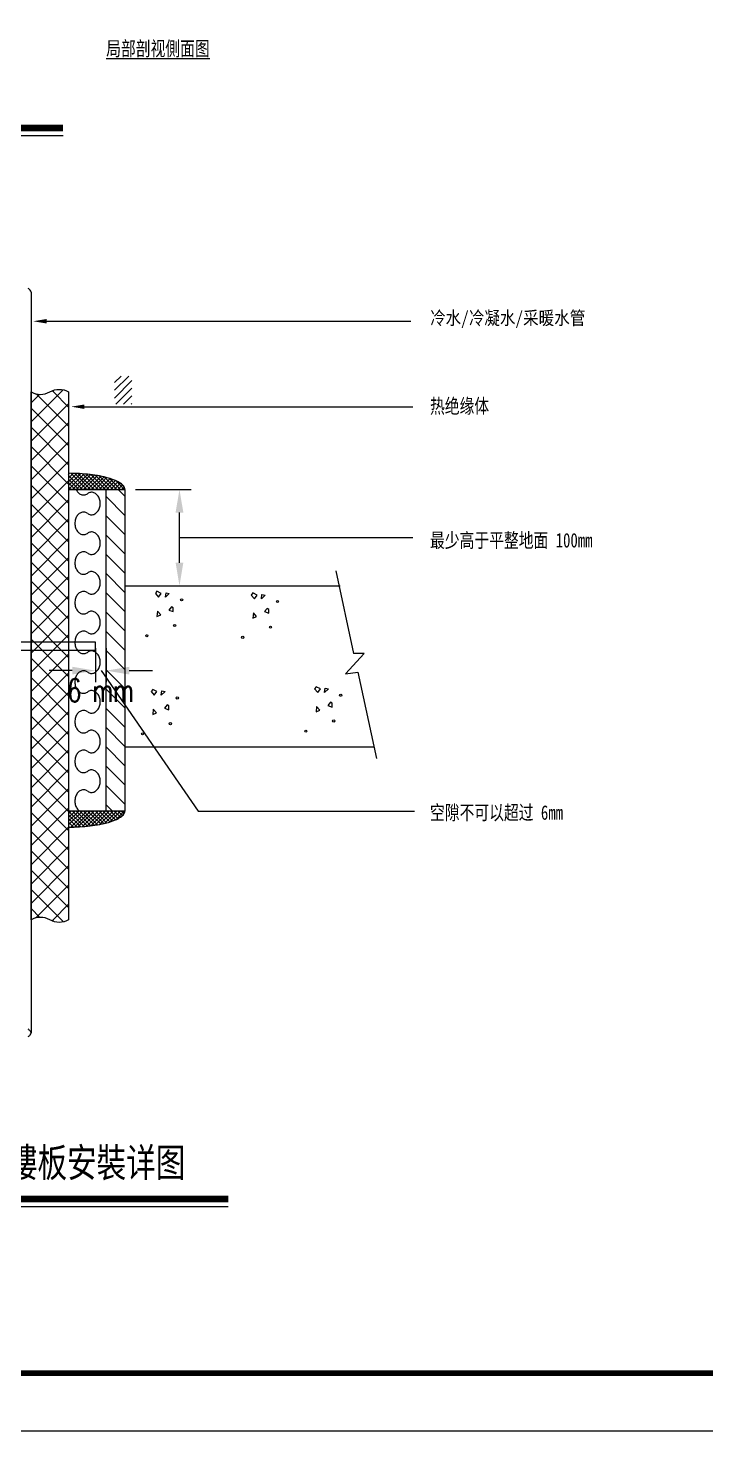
# Model space of a CAD drawing. Extents: x 2246048 to 2442613, y -66234 to 220766.
# Drawn here: x 2400190 to 2411916, y 101966 to 126215 of the extents above; entities that cross this region are included whole.
import ezdxf
from ezdxf.enums import TextEntityAlignment as Align

# ---------------------------------------------------------------- set-up
doc = ezdxf.new("R2010")
doc.units = 0
doc.header["$LTSCALE"] = 1000
doc.header["$MEASUREMENT"] = 0
doc.layers.get('0').update_dxf_attribs({"color": 8})
doc.layers.get('Defpoints').update_dxf_attribs({"color": 8})
for name, color, linetype in [('23', 7, 'Continuous'), ('ARCH', 21, 'Continuous'), ('CNTXT', 50, 'Continuous'), ('J-图框线', 4, 'Continuous'), ('PIPE', 3, 'Continuous'), ('PIPTXT', 7, 'Continuous')]:
    doc.layers.add(name, color=color, linetype=linetype)
doc.styles.add('CNTXT', font='MingLiU.ttf', dxfattribs={"width": 0.85})
doc.styles.add('romans', font='romans', dxfattribs={"width": 0.7})
doc.styles.add('黑体', font='simhei.ttf')
doc.dimstyles.new('LE', dxfattribs={"dimscale": 100, "dimtxt": 4, "dimasz": 4, "dimexe": 2, "dimexo": 3, "dimgap": 1, "dimtad": 1, "dimdec": 0, "dimzin": 0, "dimdsep": 46, "dimtxsty": 'romans', "dimcen": 0, "dimclrd": 256, "dimclre": 256, "dimclrt": 256, "dimadec": 0, "dimazin": 0, "dimtfac": 1, "dimtdec": 0, "dimtix": 1, "dimtofl": 0, "dimtmove": 2, "dimatfit": 3, "dimfxl": 1, "dimtolj": 1, "dimtzin": 0, "dimarcsym": 0})

# ---------------------------------------------------------------- blocks, each defined once
blk = doc.blocks.new('*X2839')
at = {"color": 0}
for p, q in [((49663, 126207), (49990, 126535)), ((49663, 126384), (49814, 126535)), ((49663, 126030), (50063, 126430)), ((49694, 125885), (50063, 126253)), ((49871, 125885), (50063, 126077)), ((50048, 125885), (50063, 125900))]:
    blk.add_line(p, q, dxfattribs=at)
blk = doc.blocks.new('*D2840')
at = {"layer": 'Defpoints', "color": 0, "transparency": 16777216}
for p in [(2401354, 115795), (2401540, 115795), (2401540, 115108)]:
    blk.add_point(p, dxfattribs=at)
at = {"layer": 'PIPTXT', "lineweight": -2, "transparency": 16777216}
for p, q in [((2401354, 115495), (2401354, 114908)), ((2401540, 115495), (2401540, 114908)), ((2400954, 115108), (2400554, 115108)), ((2401940, 115108), (2402340, 115108))]:
    blk.add_line(p, q, dxfattribs=at)
at = {"layer": 'PIPTXT', "transparency": 16777216}
for points in [[(2400954, 115175), (2400954, 115042), (2401354, 115108)], [(2401940, 115175), (2401940, 115042), (2401540, 115108)]]:
    blk.add_solid(points, dxfattribs=at)
at = {"layer": 'PIPTXT', "transparency": 16777216, "insert": (2401447, 114766), "char_height": 400, "attachment_point": 5, "style": 'romans'}
blk.add_mtext('\\A1;6 mm', dxfattribs=at)
blk = doc.blocks.new('*D2841')
at = {"layer": 'Defpoints', "color": 0, "transparency": 16777216}
for p in [(2401748, 118241), (2402809, 118241), (2401748, 116573)]:
    blk.add_point(p, dxfattribs=at)
at = {"layer": 'PIPTXT', "lineweight": -2, "transparency": 16777216}
for p, q in [((2402048, 118241), (2403009, 118241)), ((2402809, 116973), (2402809, 117841)), ((2402048, 116573), (2403009, 116573))]:
    blk.add_line(p, q, dxfattribs=at)
at = {"layer": 'PIPTXT', "transparency": 16777216}
for points in [[(2402742, 117841), (2402876, 117841), (2402809, 118241)], [(2402742, 116973), (2402876, 116973), (2402809, 116573)]]:
    blk.add_solid(points, dxfattribs=at)

msp = doc.modelspace()

# ---------------------------------------------------------------- hatches: boundary and pattern name
at = {"layer": 'PIPE'}
h = msp.add_hatch(dxfattribs=at)
h.set_pattern_fill('ANSI37', color=21, scale=74.124294, angle=-90, style=0)
h.set_pattern_definition([(315, (2373903.1, 134670.6), (166.4138, 166.4138), []), (45, (2373903.1, 134670.6), (-166.4138, 166.4138), [])])
edge = h.paths.add_edge_path()
edge.add_arc((2400404.561, 120207.528), 324.294, 240, 300)
edge.add_arc((2400728.855, 119645.834), 324.294, 60, 120, ccw=False)
edge.add_line((2400891.001, 119926.681), (2400891.001, 110800.127))
edge.add_arc((2400728.855, 111080.974), 324.294, 240, 300, ccw=False)
edge.add_arc((2400404.561, 110519.281), 324.294, 60, 120)
edge.add_line((2400242.414, 110800.127), (2400242.414, 119926.681))
h = msp.add_hatch(dxfattribs=at)
h.set_pattern_fill('ANSI31', color=21, scale=74.124294, angle=90, style=0)
h.set_pattern_definition([(135, (2429500.38, 95813.48), (-166.4138, -166.4138), [])])
h.paths.add_polyline_path([(2401863.883, 118240.659), (2401863.883, 112681.337), (2401539.589, 112681.337), (2401539.589, 118240.659)])

# ---------------------------------------------------------------- linework, layer by layer
at = {"layer": 'ARCH', "linetype": 'Continuous'}
for p, q in [((2405514.504, 116832.297), (2405820.267, 115405.404)), ((2401863.883, 116572.862), (2405588.629, 116572.862)), ((2405681.284, 115053.314), (2406005.578, 115405.404)), ((2406005.578, 115405.404), (2405820.267, 115405.404)), ((2405681.284, 115053.314), (2405894.391, 115081.111)), ((2405894.391, 115081.111), (2406218.685, 113589.359)), ((2401863.883, 113793.201), (2406172.357, 113793.201))]:
    msp.add_line(p, q, dxfattribs=at)
for centre in [(2402846.03, 116331.958), (2404504.561, 116304.161), (2402243.77, 115711.167), (2402725.578, 115887.212), (2403902.301, 115683.37), (2404384.109, 115859.416), (2405597.894, 114682.692), (2402771.905, 114636.365), (2405477.442, 114237.947), (2402169.646, 114015.574), (2402651.453, 114191.619), (2404995.634, 114061.901)]:
    msp.add_circle(centre, 18.531, dxfattribs=at)
for points in [[(2402419.815, 116480.207), (2402392.018, 116443.144), (2402447.612, 116378.286), (2402493.939, 116443.144)], [(2402568.064, 116378.286), (2402577.329, 116452.41), (2402632.922, 116443.144)], [(2404078.346, 116452.41), (2404050.549, 116415.348), (2404106.143, 116350.489), (2404152.47, 116415.348)], [(2404226.595, 116350.489), (2404235.86, 116424.613), (2404291.453, 116415.348)], [(2402697.781, 116192.975), (2402669.984, 116211.506), (2402623.657, 116155.913), (2402697.781, 116128.116)], [(2404356.312, 116165.178), (2404328.516, 116183.709), (2404282.188, 116128.116), (2404356.312, 116100.32)], [(2402419.815, 116044.726), (2402484.674, 116072.523), (2402429.081, 116137.382)], [(2404078.346, 116016.93), (2404143.205, 116044.726), (2404087.612, 116109.585)], [(2402345.691, 114784.613), (2402317.894, 114747.551), (2402373.487, 114682.692), (2402419.815, 114747.551)], [(2402493.939, 114682.692), (2402503.205, 114756.817), (2402558.798, 114747.551)], [(2405171.679, 114830.941), (2405143.883, 114793.879), (2405199.476, 114729.02), (2405245.804, 114793.879)], [(2405319.928, 114729.02), (2405329.194, 114803.144), (2405384.787, 114793.879)], [(2402623.657, 114497.382), (2402595.86, 114515.913), (2402549.533, 114460.32), (2402623.657, 114432.523)], [(2405171.679, 114395.461), (2405236.538, 114423.257), (2405180.945, 114488.116)], [(2405449.646, 114543.709), (2405421.849, 114562.24), (2405375.521, 114506.647), (2405449.646, 114478.851)], [(2402345.691, 114349.133), (2402410.549, 114376.93), (2402354.956, 114441.788)]]:
    msp.add_3dface(points, dxfattribs=at)
at = {"layer": 'CNTXT', "const_width": 112.5}
for points in [[(2394113.247, 124487.386), (2400795.989, 124487.386)], [(2393252.344, 105974.716), (2403651.86, 105974.716)]]:
    msp.add_lwpolyline(points, dxfattribs=at)
at = {"layer": 'CNTXT'}
for points in [[(2394113.247, 124356.136), (2400795.989, 124356.136)], [(2393252.344, 105843.466), (2403651.86, 105843.466)]]:
    msp.add_lwpolyline(points, dxfattribs=at)
at = {"layer": 'J-图框线'}
msp.add_lwpolyline([(2358512.576, 101965.792), (2442612.576, 101965.792), (2442612.576, 161365.792), (2358512.576, 161365.792)], close=True, dxfattribs=at)
at = {"layer": 'J-图框线', "const_width": 100}
msp.add_lwpolyline([(2361012.576, 102965.792), (2441612.576, 102965.792), (2441612.576, 160365.792), (2361012.576, 160365.792)], close=True, dxfattribs=at)
at = {"layer": 'PIPE', "color": 3, "linetype": 'Continuous'}
msp.add_line((2400242.414, 121650.376), (2400242.414, 108845.404), dxfattribs=at)
at = {"layer": 'PIPE', "color": 4, "linetype": 'Continuous'}
for p, q in [((2400891.001, 118435.235), (2400974.391, 118518.625)), ((2400891.001, 118500.094), (2400909.533, 118518.625)), ((2400891.001, 118305.517), (2401094.843, 118509.359)), ((2400891.001, 118370.376), (2401029.984, 118509.359)), ((2400891.001, 118240.659), (2401159.702, 118509.359)), ((2401131.905, 118240.659), (2400891.001, 118481.562)), ((2401067.047, 118240.659), (2400891.001, 118416.704)), ((2401002.188, 118240.659), (2400891.001, 118351.845)), ((2401206.03, 118240.659), (2400928.064, 118518.625)), ((2400955.86, 118240.659), (2401215.295, 118500.094)), ((2401270.888, 118240.659), (2400992.922, 118518.625)), ((2401020.719, 118240.659), (2401270.888, 118490.828)), ((2401335.747, 118240.659), (2401057.781, 118509.359)), ((2401085.578, 118240.659), (2401335.747, 118481.562)), ((2401400.606, 118240.659), (2401131.905, 118509.359)), ((2401150.436, 118240.659), (2401391.34, 118481.562)), ((2401465.465, 118240.659), (2401206.03, 118500.094)), ((2401215.295, 118240.659), (2401446.934, 118463.031)), ((2401530.323, 118240.659), (2401280.154, 118490.828)), ((2401280.154, 118240.659), (2401502.527, 118453.766)), ((2401595.182, 118240.659), (2401354.278, 118481.562)), ((2401354.278, 118240.659), (2401548.855, 118444.5)), ((2401419.137, 118240.659), (2401604.448, 118425.969)), ((2401660.041, 118240.659), (2401428.403, 118472.297)), ((2401483.996, 118240.659), (2401650.775, 118407.438)), ((2401724.9, 118240.659), (2401511.792, 118453.766)), ((2401548.855, 118240.659), (2401697.103, 118388.907)), ((2401789.759, 118240.659), (2401604.448, 118425.969)), ((2401613.713, 118240.659), (2401743.431, 118370.376)), ((2401678.572, 118240.659), (2401780.493, 118342.579)), ((2401854.617, 118240.659), (2401715.634, 118388.907)), ((2400937.329, 118240.659), (2400891.001, 118286.986)), ((2401539.589, 118240.659), (2400891.001, 118240.659)), ((2401743.431, 118240.659), (2401817.555, 118314.783)), ((2401808.29, 118240.659), (2401854.617, 118277.721)), ((2401067.047, 112681.337), (2400891.001, 112505.291)), ((2401002.188, 112681.337), (2400891.001, 112570.15)), ((2400937.329, 112681.337), (2400891.001, 112635.009)), ((2401539.589, 112681.337), (2400891.001, 112681.337)), ((2401539.589, 112681.337), (2400891.001, 112681.337)), ((2401131.905, 112681.337), (2400891.001, 112440.433)), ((2400891.001, 112681.337), (2401159.702, 112412.636)), ((2400891.001, 112616.478), (2401094.843, 112412.636)), ((2400891.001, 112551.619), (2401029.984, 112412.636)), ((2401206.03, 112681.337), (2400928.064, 112403.37)), ((2400955.86, 112681.337), (2401215.295, 112421.901)), ((2401270.888, 112681.337), (2400992.922, 112403.37)), ((2401020.719, 112681.337), (2401270.888, 112431.167)), ((2401335.747, 112681.337), (2401057.781, 112412.636)), ((2401085.578, 112681.337), (2401335.747, 112440.433)), ((2401400.606, 112681.337), (2401131.905, 112412.636)), ((2401150.436, 112681.337), (2401391.34, 112440.433)), ((2401465.465, 112681.337), (2401206.03, 112421.901)), ((2401215.295, 112681.337), (2401446.934, 112458.964)), ((2401530.323, 112681.337), (2401280.154, 112431.167)), ((2401280.154, 112681.337), (2401502.527, 112468.229)), ((2401595.182, 112681.337), (2401354.278, 112440.433)), ((2401354.278, 112681.337), (2401548.855, 112477.495)), ((2401419.137, 112681.337), (2401604.448, 112496.026)), ((2401660.041, 112681.337), (2401428.403, 112449.698)), ((2401483.996, 112681.337), (2401650.775, 112514.557)), ((2401724.9, 112681.337), (2401511.792, 112468.229)), ((2401548.855, 112681.337), (2401697.103, 112533.088)), ((2401789.759, 112681.337), (2401604.448, 112496.026)), ((2401613.713, 112681.337), (2401743.431, 112551.619)), ((2401678.572, 112681.337), (2401780.493, 112579.416)), ((2401854.617, 112681.337), (2401715.634, 112533.088)), ((2401743.431, 112681.337), (2401817.555, 112607.212)), ((2401808.29, 112681.337), (2401854.617, 112644.274)), ((2400891.001, 112486.76), (2400974.391, 112403.37)), ((2400891.001, 112421.901), (2400909.533, 112403.37))]:
    msp.add_line(p, q, dxfattribs=at)
at = {"layer": 'PIPE', "linetype": 'Continuous'}
msp.add_lwpolyline([(2400242.414, 119926.681, 0.267949192), (2400566.708, 119926.681, -0.267949192), (2400891.001, 119926.681), (2400891.001, 110800.127, -0.267949192), (2400566.708, 110800.127, 0.267949192), (2400242.414, 110800.127)], format="xyb", close=True, dxfattribs=at)
at = {"layer": 'PIPE'}
msp.add_lwpolyline([(2401863.883, 118240.659), (2401863.883, 112681.337), (2401539.589, 112681.337), (2401539.589, 118240.659)], close=True, dxfattribs=at)
at = {"layer": 'PIPE', "color": 3, "linetype": 'Continuous'}
for centre, radius, start, end in [((2400121.731, 121587.888), 143.351, 41.5201105, 61.7796339), ((2400190.614, 121648.127), 51.848, 2.4863118, 42.138303), ((2400121.731, 108782.916), 143.351, 41.5201105, 61.7796339), ((2400121.731, 108907.892), 143.351, 298.2203661, 318.4798895), ((2400190.614, 108843.155), 51.848, 2.4863118, 42.138303), ((2400190.614, 108847.654), 51.848, 317.861697, 357.5136882)]:
    msp.add_arc(centre, radius, start, end, dxfattribs=at)
at = {"layer": 'PIPE', "color": 4, "linetype": 'Continuous'}
for centre, radius, start, end in [((2400891.846, 115173.603), 3345.022, 86.7617288, 90.0144696), ((2400912.943, 115515.765), 3002.214, 83.2982087, 86.7948425), ((2400984.952, 116111.258), 2402.388, 79.2876191, 83.3464252), ((2401119.93, 116811.33), 1689.429, 74.2350978, 79.372313), ((2401304.963, 117455.441), 1019.279, 67.2016334, 74.4078692), ((2401505.101, 117922.495), 511.175, 56.151328, 67.5966492), ((2401673.74, 118168.319), 213.107, 36.4356909, 56.9933613), ((2401768.134, 118237.988), 95.786, 1.5974039, 36.4427805), ((2401304.963, 113466.554), 1019.279, 285.5921308, 292.7983666), ((2401505.101, 112999.5), 511.175, 292.4033508, 303.848672), ((2401673.74, 112753.676), 213.107, 303.0066387, 323.5643091), ((2401768.134, 112684.007), 95.786, 323.5572195, 358.4025961), ((2400891.846, 115748.392), 3345.022, 269.9855304, 273.2382712), ((2400912.943, 115406.23), 3002.214, 273.2051575, 276.7017913), ((2400984.952, 114810.737), 2402.388, 276.6535748, 280.7123809), ((2401119.93, 114110.665), 1689.429, 280.627687, 285.7649022)]:
    msp.add_arc(centre, radius, start, end, dxfattribs=at)
at = {"layer": 'PIPE', "color": 6, "linetype": 'Continuous'}
for centre, radius, start, end in [((2401205.512, 118322.623), 202.257, 203.906635, 213.5791727), ((2401183.063, 118307.613), 175.253, 213.5500748, 224.1928799), ((2401165.092, 118290.084), 150.149, 224.1772864, 235.9755897), ((2401153.916, 118273.583), 130.219, 235.9885409, 248.9609765), ((2401149.279, 118261.832), 117.587, 249.0142469, 262.8984045), ((2401148.583, 118257.615), 113.317, 262.9837798, 277.2139045), ((2401147.859, 118261.948), 117.707, 277.299017, 291.1738019), ((2401143.144, 118273.787), 130.449, 291.2265056, 304.1837093), ((2401296.494, 118059.067), 133.854, 113.5292265, 126.9034439), ((2401290.498, 118072.563), 119.086, 99.0198677, 113.4763886), ((2401289.42, 118078.15), 113.399, 83.9897201, 98.9245269), ((2401288.814, 118074.35), 117.242, 69.2823346, 83.8897285), ((2401284.056, 118062.17), 130.318, 55.6050153, 69.2197685), ((2401272.106, 118044.78), 151.418, 43.271605, 55.5911634), ((2401252.76, 118026.483), 178.045, 32.2330583, 43.2913776), ((2401228.909, 118011.296), 206.322, 22.2450562, 32.2677303), ((2401253.391, 117966.975), 177.247, 316.3782823, 327.4698176), ((2401229.604, 117982.293), 205.54, 327.4353719, 337.4834764), ((2401206.292, 117992.124), 230.839, 337.4452532, 346.7443234), ((2401205.696, 118001.635), 231.464, 13.0010029, 22.2832955), ((2401189.202, 117996.317), 248.435, 346.7067704, 355.5608573), ((2401188.858, 117997.58), 248.782, 4.192696, 13.0385181), ((2401182.819, 117996.975), 254.85, 355.5244377, 4.2290965), ((2401255.201, 117653.223), 254.867, 176.1242862, 184.6079559), ((2401249.793, 117653.737), 249.437, 167.5514513, 176.1579609), ((2401248.794, 117652.56), 248.428, 184.5742296, 193.204056), ((2401233.956, 117657.377), 233.188, 158.5837927, 167.586104), ((2401211.658, 117666.262), 209.185, 148.9400848, 158.6192364), ((2401188.181, 117680.524), 181.715, 138.3407411, 148.9729926), ((2401168.453, 117698.153), 155.258, 126.5536049, 138.3619995), ((2401155.523, 117715.567), 133.569, 113.4937187, 126.5473476), ((2401149.694, 117728.722), 119.181, 99.3621167, 113.444698), ((2401148.585, 117734.379), 113.419, 84.7197535, 99.2743431), ((2401148.092, 117731.115), 116.715, 70.3463361, 84.626203), ((2401143.888, 117719.753), 128.829, 56.9135366, 70.285023), ((2401296.768, 117935.35), 134.394, 232.7355095, 246.0739189), ((2401290.583, 117921.673), 119.384, 246.1253233, 260.5578471), ((2401289.421, 117915.83), 113.43, 260.6523766, 275.5845293), ((2401288.869, 117919.366), 117.003, 275.6850579, 290.3123218), ((2401284.281, 117931.344), 129.828, 290.3762787, 304.0251997), ((2401272.553, 117948.643), 150.728, 304.0402929, 316.3973834), ((2401232.213, 117648.526), 231.364, 193.1692984, 202.2189207), ((2401209.598, 117639.15), 206.882, 202.1835012, 211.9344162), ((2401186.268, 117624.489), 179.328, 211.9020534, 222.6285037), ((2401167.042, 117606.722), 153.15, 222.6089192, 234.5253991), ((2401154.757, 117589.519), 132.011, 234.5348766, 247.6909167), ((2401149.463, 117576.905), 118.331, 247.7438724, 261.8936672), ((2401148.583, 117571.994), 113.345, 261.9835741, 276.5444628), ((2401147.931, 117576.023), 117.422, 276.6365043, 290.8590774), ((2401143.237, 117587.976), 130.264, 290.9165715, 304.1898344), ((2401296.494, 117373.417), 133.854, 113.5292265, 126.9034439), ((2401290.498, 117386.913), 119.086, 99.0198677, 113.4763886), ((2401289.42, 117392.5), 113.399, 83.9897201, 98.9245269), ((2401288.814, 117388.7), 117.242, 69.2823346, 83.8897285), ((2401284.056, 117376.52), 130.318, 55.6050153, 69.2197685), ((2401272.106, 117359.13), 151.418, 43.271605, 55.5911634), ((2401252.76, 117340.833), 178.045, 32.2330583, 43.2913776), ((2401228.909, 117325.646), 206.322, 22.2450562, 32.2677303), ((2401205.696, 117315.985), 231.464, 13.0010029, 22.2832955), ((2401168.453, 117012.503), 155.258, 126.5536049, 138.3619995), ((2401155.523, 117029.918), 133.569, 113.4937187, 126.5473476), ((2401149.694, 117043.072), 119.181, 99.3621167, 113.444698), ((2401148.585, 117048.729), 113.419, 84.7197535, 99.2743431), ((2401148.092, 117045.465), 116.715, 70.3463361, 84.626203), ((2401143.888, 117034.103), 128.829, 56.9135366, 70.285023), ((2401296.768, 117249.7), 134.394, 232.7355095, 246.0739189), ((2401290.583, 117236.023), 119.384, 246.1253233, 260.5578471), ((2401284.281, 117245.694), 129.828, 290.3762787, 304.0251997), ((2401272.553, 117262.994), 150.728, 304.0402929, 316.3973834), ((2401253.391, 117281.325), 177.247, 316.3782823, 327.4698176), ((2401229.604, 117296.643), 205.54, 327.4353719, 337.4834764), ((2401206.292, 117306.474), 230.839, 337.4452532, 346.7443234), ((2401189.202, 117310.667), 248.435, 346.7067704, 355.5608573), ((2401188.858, 117311.93), 248.782, 4.192696, 13.0385181), ((2401182.819, 117311.325), 254.85, 355.5244377, 4.2290965), ((2401255.201, 116967.574), 254.867, 176.1242862, 184.6079559), ((2401249.793, 116968.087), 249.437, 167.5514513, 176.1579609), ((2401248.794, 116966.911), 248.428, 184.5742296, 193.204056), ((2401233.956, 116971.727), 233.188, 158.5837927, 167.586104), ((2401232.213, 116962.876), 231.364, 193.1692984, 202.2189207), ((2401211.658, 116980.612), 209.185, 148.9400848, 158.6192364), ((2401188.181, 116994.874), 181.715, 138.3407411, 148.9729926), ((2401289.421, 117230.18), 113.43, 260.6523766, 275.5845293), ((2401288.869, 117233.716), 117.003, 275.6850579, 290.3123218), ((2401209.598, 116953.5), 206.882, 202.1835012, 211.9344162), ((2401186.268, 116938.84), 179.328, 211.9020534, 222.6285037), ((2401167.042, 116921.072), 153.15, 222.6089192, 234.5253991), ((2401154.757, 116903.87), 132.011, 234.5348766, 247.6909167), ((2401149.463, 116891.256), 118.331, 247.7438724, 261.8936672), ((2401148.583, 116886.344), 113.345, 261.9835741, 276.5444628), ((2401147.931, 116890.373), 117.422, 276.6365043, 290.8590774), ((2401143.237, 116902.326), 130.264, 290.9165715, 304.1898344), ((2401296.494, 116687.768), 133.854, 113.5292265, 126.9034439), ((2401290.498, 116701.264), 119.086, 99.0198677, 113.4763886), ((2401289.42, 116706.851), 113.399, 83.9897201, 98.9245269), ((2401288.814, 116703.051), 117.242, 69.2823346, 83.8897285), ((2401284.056, 116690.871), 130.318, 55.6050153, 69.2197685), ((2401272.106, 116673.48), 151.418, 43.271605, 55.5911634), ((2401252.76, 116655.184), 178.045, 32.2330583, 43.2913776), ((2401228.909, 116639.996), 206.322, 22.2450562, 32.2677303), ((2401205.696, 116630.335), 231.464, 13.0010029, 22.2832955), ((2401188.858, 116626.281), 248.782, 4.192696, 13.0385181), ((2401182.819, 116625.675), 254.85, 355.5244377, 4.2290965), ((2401211.658, 116294.963), 209.185, 148.9400848, 158.6192364), ((2401188.181, 116309.225), 181.715, 138.3407411, 148.9729926), ((2401168.453, 116326.854), 155.258, 126.5536049, 138.3619995), ((2401155.523, 116344.268), 133.569, 113.4937187, 126.5473476), ((2401149.694, 116357.422), 119.181, 99.3621167, 113.444698), ((2401148.585, 116363.079), 113.419, 84.7197535, 99.2743431), ((2401148.092, 116359.815), 116.715, 70.3463361, 84.626203), ((2401143.888, 116348.453), 128.829, 56.9135366, 70.285023), ((2401296.768, 116564.05), 134.394, 232.7355095, 246.0739189), ((2401290.583, 116550.374), 119.384, 246.1253233, 260.5578471), ((2401289.421, 116544.531), 113.43, 260.6523766, 275.5845293), ((2401288.869, 116548.067), 117.003, 275.6850579, 290.3123218), ((2401284.281, 116560.045), 129.828, 290.3762787, 304.0251997), ((2401272.553, 116577.344), 150.728, 304.0402929, 316.3973834), ((2401253.391, 116595.675), 177.247, 316.3782823, 327.4698176), ((2401229.604, 116610.994), 205.54, 327.4353719, 337.4834764), ((2401206.292, 116620.824), 230.839, 337.4452532, 346.7443234), ((2401189.202, 116625.017), 248.435, 346.7067704, 355.5608573), ((2401255.201, 116281.924), 254.867, 176.1242862, 184.6079559), ((2401249.793, 116282.437), 249.437, 167.5514513, 176.1579609), ((2401248.794, 116281.261), 248.428, 184.5742296, 193.204056), ((2401233.956, 116286.078), 233.188, 158.5837927, 167.586104), ((2401232.213, 116277.227), 231.364, 193.1692984, 202.2189207), ((2401209.598, 116267.85), 206.882, 202.1835012, 211.9344162), ((2401186.268, 116253.19), 179.328, 211.9020534, 222.6285037), ((2401167.042, 116235.423), 153.15, 222.6089192, 234.5253991), ((2401154.757, 116218.22), 132.011, 234.5348766, 247.6909167), ((2401149.463, 116205.606), 118.331, 247.7438724, 261.8936672), ((2401148.583, 116200.695), 113.345, 261.9835741, 276.5444628), ((2401147.931, 116204.724), 117.422, 276.6365043, 290.8590774), ((2401143.237, 116216.677), 130.264, 290.9165715, 304.1898344), ((2401296.494, 116002.118), 133.854, 113.5292265, 126.9034439), ((2401290.498, 116015.614), 119.086, 99.0198677, 113.4763886), ((2401289.42, 116021.201), 113.399, 83.9897201, 98.9245269), ((2401288.814, 116017.401), 117.242, 69.2823346, 83.8897285), ((2401284.056, 116005.221), 130.318, 55.6050153, 69.2197685), ((2401272.106, 115987.831), 151.418, 43.271605, 55.5911634), ((2401252.76, 115969.534), 178.045, 32.2330583, 43.2913776), ((2401228.909, 115954.347), 206.322, 22.2450562, 32.2677303), ((2401205.696, 115944.686), 231.464, 13.0010029, 22.2832955), ((2401189.202, 115939.368), 248.435, 346.7067704, 355.5608573), ((2401188.858, 115940.631), 248.782, 4.192696, 13.0385181), ((2401182.819, 115940.026), 254.85, 355.5244377, 4.2290965), ((2401233.956, 115600.428), 233.188, 158.5837927, 167.586104), ((2401211.658, 115609.313), 209.185, 148.9400848, 158.6192364), ((2401188.181, 115623.575), 181.715, 138.3407411, 148.9729926), ((2401168.453, 115641.204), 155.258, 126.5536049, 138.3619995), ((2401155.523, 115658.618), 133.569, 113.4937187, 126.5473476), ((2401149.694, 115671.773), 119.181, 99.3621167, 113.444698), ((2401148.585, 115677.43), 113.419, 84.7197535, 99.2743431), ((2401148.092, 115674.165), 116.715, 70.3463361, 84.626203), ((2401143.888, 115662.803), 128.829, 56.9135366, 70.285023), ((2401296.768, 115878.401), 134.394, 232.7355095, 246.0739189), ((2401290.583, 115864.724), 119.384, 246.1253233, 260.5578471), ((2401289.421, 115858.881), 113.43, 260.6523766, 275.5845293), ((2401288.869, 115862.417), 117.003, 275.6850579, 290.3123218), ((2401284.281, 115874.395), 129.828, 290.3762787, 304.0251997), ((2401272.553, 115891.694), 150.728, 304.0402929, 316.3973834), ((2401253.391, 115910.025), 177.247, 316.3782823, 327.4698176), ((2401229.604, 115925.344), 205.54, 327.4353719, 337.4834764), ((2401206.292, 115935.175), 230.839, 337.4452532, 346.7443234), ((2401255.201, 115596.274), 254.867, 176.1242862, 184.6079559), ((2401249.793, 115596.788), 249.437, 167.5514513, 176.1579609), ((2401248.794, 115595.611), 248.428, 184.5742296, 193.204056), ((2401232.213, 115591.577), 231.364, 193.1692984, 202.2189207), ((2401209.598, 115582.201), 206.882, 202.1835012, 211.9344162), ((2401186.268, 115567.54), 179.328, 211.9020534, 222.6285037), ((2401167.042, 115549.773), 153.15, 222.6089192, 234.5253991), ((2401296.494, 115316.468), 133.854, 113.5292265, 126.9034439), ((2401290.498, 115329.964), 119.086, 99.0198677, 113.4763886), ((2401289.42, 115335.551), 113.399, 83.9897201, 98.9245269), ((2401288.814, 115331.751), 117.242, 69.2823346, 83.8897285), ((2401284.056, 115319.571), 130.318, 55.6050153, 69.2197685), ((2401154.757, 115532.57), 132.011, 234.5348766, 247.6909167), ((2401149.463, 115519.956), 118.331, 247.7438724, 261.8936672), ((2401148.583, 115515.045), 113.345, 261.9835741, 276.5444628), ((2401147.931, 115519.074), 117.422, 276.6365043, 290.8590774), ((2401143.237, 115531.027), 130.264, 290.9165715, 304.1898344), ((2401272.106, 115302.181), 151.418, 43.271605, 55.5911634), ((2401252.76, 115283.884), 178.045, 32.2330583, 43.2913776), ((2401228.909, 115268.697), 206.322, 22.2450562, 32.2677303), ((2401206.292, 115249.525), 230.839, 337.4452532, 346.7443234), ((2401205.696, 115259.036), 231.464, 13.0010029, 22.2832955), ((2401189.202, 115253.718), 248.435, 346.7067704, 355.5608573), ((2401188.858, 115254.981), 248.782, 4.192696, 13.0385181), ((2401182.819, 115254.376), 254.85, 355.5244377, 4.2290965), ((2401249.793, 114911.138), 249.437, 167.5514513, 176.1579609), ((2401233.956, 114914.778), 233.188, 158.5837927, 167.586104), ((2401211.658, 114923.663), 209.185, 148.9400848, 158.6192364), ((2401188.181, 114937.925), 181.715, 138.3407411, 148.9729926), ((2401168.453, 114955.554), 155.258, 126.5536049, 138.3619995), ((2401155.523, 114972.968), 133.569, 113.4937187, 126.5473476), ((2401149.694, 114986.123), 119.181, 99.3621167, 113.444698), ((2401148.585, 114991.78), 113.419, 84.7197535, 99.2743431), ((2401148.092, 114988.516), 116.715, 70.3463361, 84.626203), ((2401143.888, 114977.154), 128.829, 56.9135366, 70.285023), ((2401296.768, 115192.751), 134.394, 232.7355095, 246.0739189), ((2401290.583, 115179.074), 119.384, 246.1253233, 260.5578471), ((2401289.421, 115173.231), 113.43, 260.6523766, 275.5845293), ((2401288.869, 115176.767), 117.003, 275.6850579, 290.3123218), ((2401284.281, 115188.745), 129.828, 290.3762787, 304.0251997), ((2401272.553, 115206.044), 150.728, 304.0402929, 316.3973834), ((2401253.391, 115224.376), 177.247, 316.3782823, 327.4698176), ((2401229.604, 115239.694), 205.54, 327.4353719, 337.4834764), ((2401255.201, 114910.625), 254.867, 176.1242862, 184.6079559), ((2401248.794, 114909.962), 248.428, 184.5742296, 193.204056), ((2401232.213, 114905.927), 231.364, 193.1692984, 202.2189207), ((2401209.598, 114896.551), 206.882, 202.1835012, 211.9344162), ((2401186.268, 114881.89), 179.328, 211.9020534, 222.6285037), ((2401167.042, 114864.123), 153.15, 222.6089192, 234.5253991), ((2401154.757, 114846.921), 132.011, 234.5348766, 247.6909167), ((2401149.463, 114834.307), 118.331, 247.7438724, 261.8936672), ((2401148.583, 114829.395), 113.345, 261.9835741, 276.5444628), ((2401147.931, 114833.424), 117.422, 276.6365043, 290.8590774), ((2401143.237, 114845.377), 130.264, 290.9165715, 304.1898344), ((2401296.494, 114630.818), 133.854, 113.5292265, 126.9034439), ((2401290.498, 114644.315), 119.086, 99.0198677, 113.4763886), ((2401289.42, 114649.902), 113.399, 83.9897201, 98.9245269), ((2401288.814, 114646.102), 117.242, 69.2823346, 83.8897285), ((2401284.056, 114633.921), 130.318, 55.6050153, 69.2197685), ((2401272.106, 114616.531), 151.418, 43.271605, 55.5911634), ((2401252.76, 114598.235), 178.045, 32.2330583, 43.2913776), ((2401229.604, 114554.045), 205.54, 327.4353719, 337.4834764), ((2401228.909, 114583.047), 206.322, 22.2450562, 32.2677303), ((2401206.292, 114563.875), 230.839, 337.4452532, 346.7443234), ((2401205.696, 114573.386), 231.464, 13.0010029, 22.2832955), ((2401189.202, 114568.068), 248.435, 346.7067704, 355.5608573), ((2401188.858, 114569.331), 248.782, 4.192696, 13.0385181), ((2401182.819, 114568.726), 254.85, 355.5244377, 4.2290965), ((2401255.201, 114224.975), 254.867, 176.1242862, 184.6079559), ((2401249.793, 114225.488), 249.437, 167.5514513, 176.1579609), ((2401233.956, 114229.129), 233.188, 158.5837927, 167.586104), ((2401211.658, 114238.014), 209.185, 148.9400848, 158.6192364), ((2401188.181, 114252.275), 181.715, 138.3407411, 148.9729926), ((2401168.453, 114269.904), 155.258, 126.5536049, 138.3619995), ((2401155.523, 114287.319), 133.569, 113.4937187, 126.5473476), ((2401149.694, 114300.473), 119.181, 99.3621167, 113.444698), ((2401148.585, 114306.13), 113.419, 84.7197535, 99.2743431), ((2401148.092, 114302.866), 116.715, 70.3463361, 84.626203), ((2401143.888, 114291.504), 128.829, 56.9135366, 70.285023), ((2401296.768, 114507.101), 134.394, 232.7355095, 246.0739189), ((2401290.583, 114493.424), 119.384, 246.1253233, 260.5578471), ((2401289.421, 114487.582), 113.43, 260.6523766, 275.5845293), ((2401288.869, 114491.118), 117.003, 275.6850579, 290.3123218), ((2401284.281, 114503.095), 129.828, 290.3762787, 304.0251997), ((2401272.553, 114520.395), 150.728, 304.0402929, 316.3973834), ((2401253.391, 114538.726), 177.247, 316.3782823, 327.4698176), ((2401248.794, 114224.312), 248.428, 184.5742296, 193.204056), ((2401232.213, 114220.277), 231.364, 193.1692984, 202.2189207), ((2401209.598, 114210.901), 206.882, 202.1835012, 211.9344162), ((2401186.268, 114196.241), 179.328, 211.9020534, 222.6285037), ((2401167.042, 114178.474), 153.15, 222.6089192, 234.5253991), ((2401154.757, 114161.271), 132.011, 234.5348766, 247.6909167), ((2401149.463, 114148.657), 118.331, 247.7438724, 261.8936672), ((2401148.583, 114143.746), 113.345, 261.9835741, 276.5444628), ((2401147.931, 114147.775), 117.422, 276.6365043, 290.8590774), ((2401143.237, 114159.728), 130.264, 290.9165715, 304.1898344), ((2401296.494, 113945.169), 133.854, 113.5292265, 126.9034439), ((2401290.498, 113958.665), 119.086, 99.0198677, 113.4763886), ((2401289.42, 113964.252), 113.399, 83.9897201, 98.9245269), ((2401288.814, 113960.452), 117.242, 69.2823346, 83.8897285), ((2401284.056, 113948.272), 130.318, 55.6050153, 69.2197685), ((2401272.106, 113930.882), 151.418, 43.271605, 55.5911634), ((2401252.76, 113912.585), 178.045, 32.2330583, 43.2913776), ((2401228.909, 113897.398), 206.322, 22.2450562, 32.2677303), ((2401205.696, 113887.736), 231.464, 13.0010029, 22.2832955), ((2401149.694, 113614.823), 119.181, 99.3621167, 113.444698), ((2401148.585, 113620.481), 113.419, 84.7197535, 99.2743431), ((2401148.092, 113617.216), 116.715, 70.3463361, 84.626203), ((2401253.391, 113853.076), 177.247, 316.3782823, 327.4698176), ((2401229.604, 113868.395), 205.54, 327.4353719, 337.4834764), ((2401206.292, 113878.225), 230.839, 337.4452532, 346.7443234), ((2401189.202, 113882.419), 248.435, 346.7067704, 355.5608573), ((2401188.858, 113883.682), 248.782, 4.192696, 13.0385181), ((2401182.819, 113883.077), 254.85, 355.5244377, 4.2290965), ((2401255.201, 113539.325), 254.867, 176.1242862, 184.6079559), ((2401249.793, 113539.838), 249.437, 167.5514513, 176.1579609), ((2401248.794, 113538.662), 248.428, 184.5742296, 193.204056), ((2401233.956, 113543.479), 233.188, 158.5837927, 167.586104), ((2401211.658, 113552.364), 209.185, 148.9400848, 158.6192364), ((2401188.181, 113566.626), 181.715, 138.3407411, 148.9729926), ((2401168.453, 113584.255), 155.258, 126.5536049, 138.3619995), ((2401155.523, 113601.669), 133.569, 113.4937187, 126.5473476), ((2401143.888, 113605.854), 128.829, 56.9135366, 70.285023), ((2401296.768, 113821.452), 134.394, 232.7355095, 246.0739189), ((2401290.583, 113807.775), 119.384, 246.1253233, 260.5578471), ((2401289.421, 113801.932), 113.43, 260.6523766, 275.5845293), ((2401288.869, 113805.468), 117.003, 275.6850579, 290.3123218), ((2401284.281, 113817.446), 129.828, 290.3762787, 304.0251997), ((2401272.553, 113834.745), 150.728, 304.0402929, 316.3973834), ((2401232.213, 113534.628), 231.364, 193.1692984, 202.2189207), ((2401209.598, 113525.252), 206.882, 202.1835012, 211.9344162), ((2401186.268, 113510.591), 179.328, 211.9020534, 222.6285037), ((2401167.042, 113492.824), 153.15, 222.6089192, 234.5253991), ((2401154.757, 113475.621), 132.011, 234.5348766, 247.6909167), ((2401149.463, 113463.007), 118.331, 247.7438724, 261.8936672), ((2401148.583, 113458.096), 113.345, 261.9835741, 276.5444628), ((2401147.931, 113462.125), 117.422, 276.6365043, 290.8590774), ((2401143.237, 113474.078), 130.264, 290.9165715, 304.1898344), ((2401296.494, 113259.519), 133.854, 113.5292265, 126.9034439), ((2401290.498, 113273.015), 119.086, 99.0198677, 113.4763886), ((2401289.42, 113278.602), 113.399, 83.9897201, 98.9245269), ((2401288.814, 113274.802), 117.242, 69.2823346, 83.8897285), ((2401284.056, 113262.622), 130.318, 55.6050153, 69.2197685), ((2401272.106, 113245.232), 151.418, 43.271605, 55.5911634), ((2401252.76, 113226.935), 178.045, 32.2330583, 43.2913776), ((2401228.909, 113211.748), 206.322, 22.2450562, 32.2677303), ((2401205.696, 113202.087), 231.464, 13.0010029, 22.2832955), ((2401188.858, 113198.032), 248.782, 4.192696, 13.0385181), ((2401168.813, 112898.21), 155.792, 126.7990212, 138.6268229), ((2401155.687, 112915.735), 133.896, 113.7097515, 126.7934049), ((2401149.734, 112929.035), 119.325, 99.5342353, 113.6608787), ((2401148.586, 112934.815), 113.435, 84.8352558, 99.4457554), ((2401148.102, 112931.609), 116.672, 70.4009181, 84.7404941), ((2401143.903, 112920.231), 128.799, 56.9125058, 70.3387105), ((2401296.768, 113135.802), 134.394, 232.7355095, 246.0739189), ((2401290.583, 113122.125), 119.384, 246.1253233, 260.5578471), ((2401289.421, 113116.282), 113.43, 260.6523766, 275.5845293), ((2401288.869, 113119.818), 117.003, 275.6850579, 290.3123218), ((2401284.281, 113131.796), 129.828, 290.3762787, 304.0251997), ((2401272.553, 113149.095), 150.728, 304.0402929, 316.3973834), ((2401253.391, 113167.427), 177.247, 316.3782823, 327.4698176), ((2401229.604, 113182.745), 205.54, 327.4353719, 337.4834764), ((2401206.292, 113192.576), 230.839, 337.4452532, 346.7443234), ((2401189.202, 113196.769), 248.435, 346.7067704, 355.5608573), ((2401182.819, 113197.427), 254.85, 355.5244377, 4.2290965), ((2401255.165, 112853.675), 254.831, 176.4571771, 184.9750194), ((2401250.197, 112854.132), 249.844, 167.8602629, 176.4912305), ((2401248.237, 112852.924), 247.864, 184.9408636, 193.6177986), ((2401234.614, 112857.63), 233.874, 158.8752732, 167.8952827), ((2401231.197, 112848.65), 230.297, 193.582572, 202.6958572), ((2401212.357, 112866.37), 209.962, 149.2179316, 158.9111383), ((2401188.75, 112880.556), 182.422, 138.6048799, 149.2513863), ((2401208.326, 112838.946), 205.452, 202.6600465, 212.4947189), ((2401185.02, 112823.982), 177.757, 212.4623665, 223.2944225), ((2401166.079, 112806.069), 151.686, 223.2758441, 235.316061)]:
    msp.add_arc(centre, radius, start, end, dxfattribs=at)
at = {"layer": 'PIPE', "color": 4, "linetype": 'Continuous'}
for points, invisible_edges in [([(2400891.001, 118513.984), (2401068.03, 118513.984), (2400891.001, 118518.625)], 5), ([(2400891.001, 118499.108), (2401249.114, 118499.108), (2401068.03, 118513.984), (2400891.001, 118513.984)], 5), ([(2400891.001, 118473.315), (2401423.372, 118473.315), (2401249.114, 118499.108), (2400891.001, 118499.108)], 5), ([(2400891.001, 118437.21), (2401578.932, 118437.21), (2401423.372, 118473.315), (2400891.001, 118473.315)], 5), ([(2400891.001, 118392.764), (2401705.299, 118392.764), (2401578.932, 118437.21), (2400891.001, 118437.21)], 5), ([(2400891.001, 118342.976), (2401795.575, 118342.976), (2401705.299, 118392.764), (2400891.001, 118392.764)], 5), ([(2400891.001, 118291.238), (2401847.641, 118291.238), (2401795.575, 118342.976), (2400891.001, 118342.976)], 5), ([(2400891.001, 118240.659), (2401863.883, 118240.659), (2401847.641, 118291.238), (2400891.001, 118291.238)], 4), ([(2400891.001, 112630.757), (2401847.641, 112630.757), (2401863.883, 112681.337), (2400891.001, 112681.337)], 1), ([(2400891.001, 112579.019), (2401795.575, 112579.019), (2401847.641, 112630.757), (2400891.001, 112630.757)], 5), ([(2400891.001, 112529.231), (2401705.299, 112529.231), (2401795.575, 112579.019), (2400891.001, 112579.019)], 5), ([(2400891.001, 112484.785), (2401578.932, 112484.785), (2401705.299, 112529.231), (2400891.001, 112529.231)], 5), ([(2400891.001, 112448.68), (2401423.372, 112448.68), (2401578.932, 112484.785), (2400891.001, 112484.785)], 5), ([(2400891.001, 112422.887), (2401249.114, 112422.887), (2401423.372, 112448.68), (2400891.001, 112448.68)], 5), ([(2400891.001, 112408.011), (2401068.03, 112408.011), (2401249.114, 112422.887), (2400891.001, 112422.887)], 5), ([(2400891.001, 112403.37), (2400891.001, 112403.37), (2401068.03, 112408.011), (2400891.001, 112408.011)], 5)]:
    msp.add_3dface(points, dxfattribs=dict(at, invisible_edges=invisible_edges))
at = {"layer": 'PIPE', "color": 7, "linetype": 'Continuous'}
msp.add_3dface([(2396350.888, 115460.998), (2401354.278, 115460.998), (2401354.278, 115599.981), (2396350.888, 115599.981)], dxfattribs=at)
at = {"layer": 'PIPTXT', "color": 1}
for p, q in [((2400509.393, 121147.396), (2406812.054, 121147.396)), ((2401165.565, 119670.321), (2406846.726, 119670.321)), ((2402809.048, 117406.76), (2406845.584, 117406.76))]:
    msp.add_line(p, q, dxfattribs=at)
msp.add_lwpolyline([(2401452.978, 115108.464), (2403131.085, 112680.078), (2406877.161, 112680.078)], dxfattribs=at)
for points in [[(2400509.393, 121108.789), (2400509.393, 121186.002), (2400277.755, 121147.396)], [(2401165.565, 119631.714), (2401165.565, 119708.927), (2400933.927, 119670.321)]]:
    msp.add_solid(points, dxfattribs=at)

# ---------------------------------------------------------------- block references
at = {"layer": '23', "color": 5, "xscale": 0.75, "yscale": 0.75, "zscale": 0.75}
msp.add_blockref('*X2839', (2364440.052, 25298.223), dxfattribs=at)

# ---------------------------------------------------------------- texts
at = {"layer": 'CNTXT', "linetype": 'Continuous', "style": '黑体', "width": 0.75}
msp.add_text('%%U局部剖视側面图', height=250, dxfattribs=at).set_placement((2402437.079, 125861.592), align=Align.MIDDLE_CENTER)
for s, p in [('热绝缘体', (2407142.982, 119556.896)), ('最少高于平整地面 100mm', (2407142.982, 117236.653)), ('空隙不可以超过 6mm', (2407142.982, 112530.762))]:
    msp.add_text(s, height=250, dxfattribs=at).set_placement(p)
at = {"layer": 'CNTXT', "style": '黑体', "width": 0.75}
msp.add_text('冷水/冷凝水/采暖水管穿越樓板安裝详图', height=500, dxfattribs=at).set_placement((2398307.592, 106605.181), align=Align.MIDDLE_CENTER)
at = {"layer": 'PIPTXT', "linetype": 'Continuous', "style": 'CNTXT', "width": 0.85}
msp.add_text('冷水/冷凝水/采暖水管', height=231.63842, dxfattribs=at).set_placement((2407142.982, 121087.985))

# ---------------------------------------------------------------- dimensions: what is measured, and where the dimension line sits
at = {"layer": 'PIPTXT'}
dim = msp.add_linear_dim(base=(2402809.048, 118240.659), p1=(2401748.301, 116572.862), p2=(2401748.301, 118240.659), angle=90, text=' ', dimstyle='LE', dxfattribs=at)
dim.commit()
dim.dimension.update_dxf_attribs({"geometry": '*D2841', "text_midpoint": (2402809.048, 117406.76)})
dim = msp.add_linear_dim(base=(2401539.589, 115108.464), p1=(2401354.278, 115795.085), p2=(2401539.589, 115795.085), text='6 mm', dimstyle='LE', dxfattribs=at)
dim.commit()
dim.dimension.update_dxf_attribs({"geometry": '*D2840', "text_midpoint": (2401446.934, 114766.435), "dimtype": 160})

doc.saveas('drawing.dxf')
